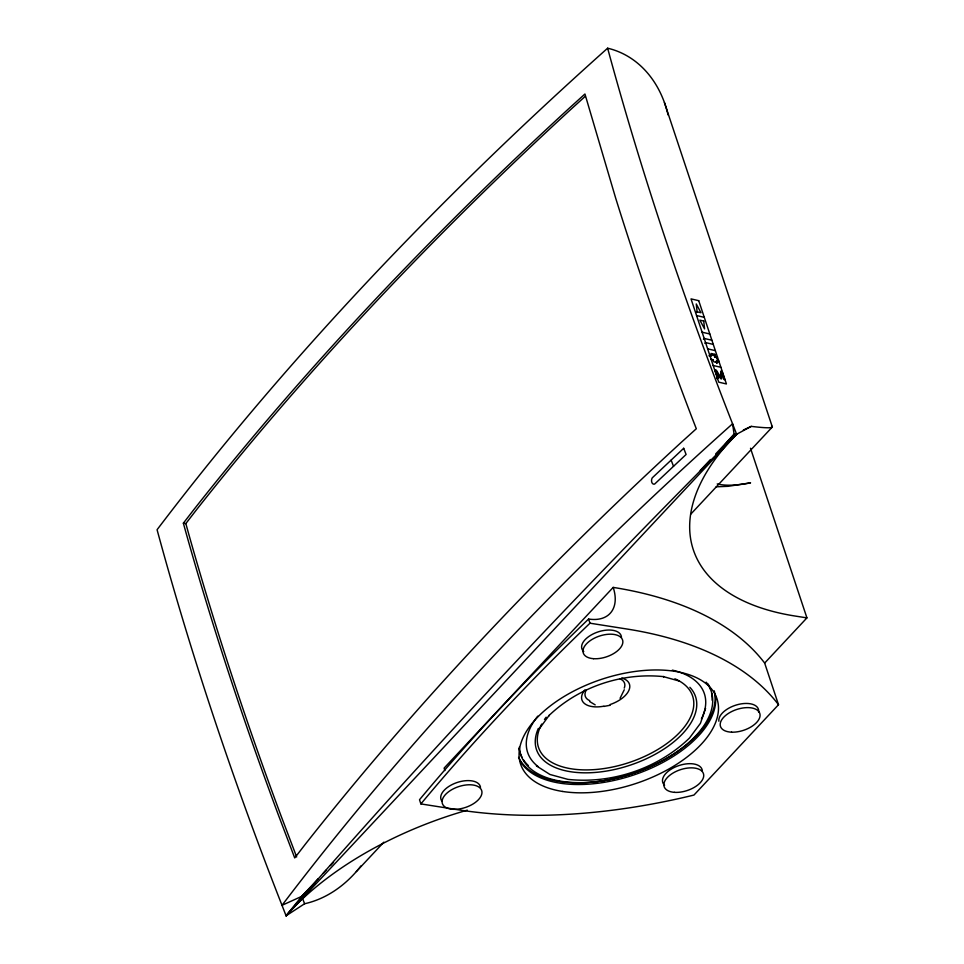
<?xml version="1.0" encoding="UTF-8"?>
<svg xmlns="http://www.w3.org/2000/svg" width="964" height="964" viewBox="0 0 964 964"><rect width="100%" height="100%" fill="white"/><g stroke="black" fill="none" stroke-linecap="round" stroke-linejoin="round"><path stroke-width="1.45" d="M624.262 689.754L620.069 698.298M705.576 708.347L700.43 723.337L689.477 738.05C657.713 768.718 611.73 784.094 567.892 779.37L549.95 774.478L536.382 765.85M539.527 728.507L549.179 715.348L548.637 715.878C578.774 686.79 622.395 672.209 663.979 676.68L663.244 676.583L679.21 681.03M183.365 523.187L194.294 509.052A3621.832 1919.276 -18.4 0 1 570.013 107.51L584.943 94.002L615.659 198.09A3621.832 2198.245 43.1 0 0 692.056 417.798L696.309 428.751L681.367 442.259A3621.832 1919.276 -18.4 0 0 305.648 843.813L294.719 857.948L278.572 815.472A3621.832 2198.245 43.1 0 1 186.341 533.936L183.365 523.187L185.835 523.572L196.764 509.438A3621.832 1919.276 -18.4 0 1 572.483 107.896L585.281 96.316M318.132 878.819L301.708 896.375L286.079 915.8L282.006 905.317A3621.832 2198.245 43.1 0 1 157.072 529.73A3621.832 1919.276 -18.4 0 1 607.621 48.2A109.944 88.387 -74.5 0 1 668.076 114.945M725.145 444.404L734.11 434.246L736.629 434.27L751.269 426.377A109.944 5.989 11.2 0 0 771.574 426.04M323.265 873.324L326.35 870.034M330.459 865.648L333.544 862.346M700.213 470.468L710.492 459.491M715.625 454.008L734.11 434.246L732.568 423.786A3621.832 2198.245 43.1 0 1 607.621 48.2M613.188 587.401A46.561 28.257 43.1 0 1 588.594 619.033A2345.279 1242.813 -18.4 0 0 419.497 799.746L420.882 803.916L457.948 809.748A419.473 222.286 -18.4 0 0 693.96 795.059L778.514 704.708L764.657 663.075A419.473 222.286 -18.4 0 0 613.188 587.401L444.103 768.115A46.561 28.257 43.1 0 1 444.838 770.549M356.331 871.577L383.853 842.162M690.778 514.137L772.345 426.968L664.437 102.582M764.657 663.075L806.928 617.888L750.498 448.236M806.928 617.888L794.854 615.996A250.134 132.55 -18.4 0 1 736.629 434.27L732.568 423.786A3621.832 1919.276 -18.4 0 0 282.006 905.317L301.708 896.375L308.998 888.989M311.083 886.88L315.264 882.65M696.345 312.517L697.105 311.818L696.261 303.949L700.961 312.722L697.105 311.818M703.419 339.135L704.178 338.436L711.89 340.244M704.804 343.292L705.564 342.594L713.276 344.401M711.649 355.535L710.89 356.234L708.962 355.788L709.709 355.089L711.649 355.535L710.95 353.451L714.818 354.354L715.505 356.439L717.433 356.897L716.686 357.596L714.758 357.138L714.059 355.065L711.48 354.463M714.059 355.065L714.818 354.354M714.758 357.138L715.505 356.439M712.276 360.403L713.035 359.705L713.721 361.777L717.577 362.693L716.891 360.608L716.131 361.307L716.83 363.392M716.794 378.671L718.517 378.201L716.204 371.224L720.711 378.707L721.614 378.924L721.542 372.586L723.831 379.442L724.795 379.671L722.072 371.477L720.723 371.164L720.831 377.659L716.336 370.14L714.83 369.778L717.553 377.972M361.006 865.877A109.944 88.387 -74.5 0 1 304.612 903.738L286.079 915.8A3039.637 489.688 -39.7 0 1 736.629 434.27L286.079 915.8A250.134 132.55 -18.4 0 1 467.299 810.158M743.352 430.004L751.269 426.377M610.236 705.238L603.801 706.455M716.144 486.808L728.182 486.314L750.558 482.831A155.698 49.116 -32.2 0 1 717.228 483.94M420.882 803.916A2345.279 1242.813 -18.4 0 1 589.98 623.202L627.046 629.034A419.473 222.286 -18.4 0 1 778.514 704.708M696.562 315.529L704.274 317.337M702.093 332.182L709.817 333.99M707.636 348.835L715.36 350.655M711.095 359.247L713.035 359.705M716.891 360.608L718.819 361.054L718.072 361.753L716.686 357.596M713.179 365.489L720.903 367.308M595.174 704.865L589.631 701.527M301.708 896.375L304.612 903.738M296.659 856.972L281.042 815.857A3621.832 2198.245 43.1 0 1 188.811 534.333L185.835 523.572M671.125 460.117L673.523 466.299M588.594 619.033L589.98 623.202M583.75 651.58A20.702 10.966 -18.4 0 1 596.596 632.432A20.702 10.966 -18.4 0 1 621.467 637.312M441.849 801.06A20.702 10.966 -18.4 0 1 456.478 782.72A20.702 10.966 -18.4 0 1 480.518 787.371M664.618 785.226A20.702 10.966 -18.4 0 1 677.463 766.079A20.702 10.966 -18.4 0 1 702.334 770.971M718.879 721.253A20.702 10.966 -18.4 0 1 738.918 704.31A20.702 10.966 -18.4 0 1 758.608 712.215M715.119 693.911A103.485 54.84 -18.4 0 1 634.517 774.707A103.485 54.84 -18.4 0 1 519.777 760.307M714.252 690.839A103.485 54.84 -18.4 0 1 633.963 773.032A103.485 54.84 -18.4 0 1 518.572 757.343M672.354 670.137A93.134 49.357 -18.4 0 1 701.431 718.915M538.117 766.573A93.134 49.357 -18.4 0 1 537.767 716.144M706.166 682.175A100.377 53.189 -18.4 0 1 635.204 772.718A100.377 53.189 -18.4 0 1 519.331 747.124M711.601 693.128A100.377 53.189 -18.4 0 1 712.143 700.238M528.308 765.561A100.377 53.189 -18.4 0 1 523.572 759.969M522.114 757.523A100.377 53.189 -18.4 0 1 519.066 748.305M708.094 684.054A100.377 53.189 -18.4 0 1 710.48 689.103M621.756 678.054A25.028 13.255 -18.4 0 1 628.914 690.345A25.028 13.255 -18.4 0 1 610.164 704.527M603.874 706.19A25.028 13.255 -18.4 0 1 584.931 689.863M674.884 678.801A81.229 43.043 -18.4 0 1 630.07 762.223A81.229 43.043 -18.4 0 1 541.684 724.072M544.479 719.493A81.229 43.043 -18.4 0 1 546.13 717.192M689.875 687.296A83.82 44.416 -18.4 0 1 621.539 767.778A83.82 44.416 -18.4 0 1 538.37 728.386M620.045 678.837A20.702 10.966 -18.4 0 1 624.25 688.091M589.811 700.695A20.702 10.966 -18.4 0 1 586.1 690.369M683.705 448.284L652.254 477.855A4.085 2.747 -80.1 0 0 651.857 482.458A4.085 2.747 -80.1 0 0 654.652 484.048L686.103 454.478L683.705 448.284M698.731 300.684L691.019 298.876L718.722 382.154L726.434 383.961L698.731 300.684M703.732 321.048L699.876 320.144L704.576 328.929L703.732 321.048M593.511 658.689A20.702 10.966 -18.4 0 0 622.852 641.482A20.702 10.966 -18.4 0 0 592.402 639.24A20.702 10.966 -18.4 0 0 593.511 658.689M453.454 809.314A20.702 10.966 -18.4 0 0 481.904 791.54A20.702 10.966 -18.4 0 0 450.718 790.299A20.702 10.966 -18.4 0 0 453.454 809.314M674.378 792.336A20.702 10.966 -18.4 0 0 703.72 775.128A20.702 10.966 -18.4 0 0 673.27 772.899A20.702 10.966 -18.4 0 0 674.378 792.336M731.568 732.17A20.702 10.966 -18.4 0 0 760.018 714.384A20.702 10.966 -18.4 0 0 728.832 713.143A20.702 10.966 -18.4 0 0 731.568 732.17M562.59 791.456A103.485 54.84 -18.4 0 0 718.204 712.601A103.485 54.84 -18.4 0 0 575.544 690.14A103.485 54.84 -18.4 0 0 562.59 791.456"/></g></svg>
